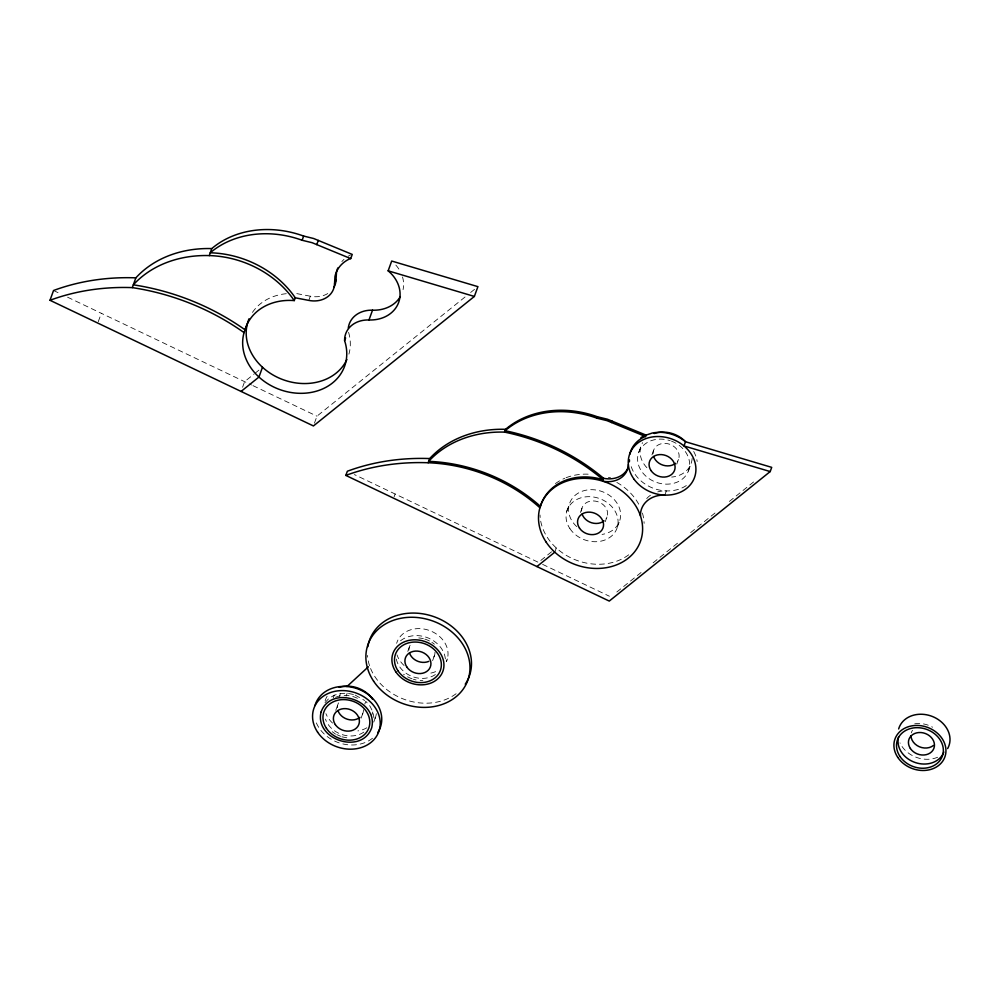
<?xml version="1.0" encoding="UTF-8"?>
<svg xmlns="http://www.w3.org/2000/svg" width="1000" height="1000" viewBox="0 0 1000 1000"><rect width="100%" height="100%" fill="white"/><g stroke="black" fill="none" stroke-linecap="round" stroke-linejoin="round"><path stroke-width="0.75" stroke-dasharray="5 3.75" d="M98.275 321.675L101.312 313.288M242.587 387.238L244.613 381.65L254.15 373.975M308.788 300.4L310.312 296.212A23.537 19.5 19.9 0 0 328.075 293.35M314.438 423.162L316.962 416.163L465.8 296.388M394.113 496.8L395.125 494.012M333.25 698.012L334.263 695.212L340.462 693.475L347.175 693.25L353.938 694.562M339.45 696.275L340.462 693.475M335.75 710.387L337.775 704.788M346.163 696.05L347.175 693.25M364.775 704.1L365.788 701.3L370.075 706.275L372.85 711.9L373.938 717.775M361.075 718.2L363.1 712.613M371.337 716.1L372.85 711.9M373.738 722.113L375.763 716.525M407.788 651.425L409.3 647.225M432.612 660.638L434.637 655.05M447.3 658.962L446.287 661.762A26.525 21.962 19.9 0 0 429.637 630.562A26.525 21.962 19.9 0 0 396.637 643.312M566.75 511.375L569.275 504.387M554.788 552.175L556.312 547.975L552.737 550.862M580.425 512.487L581.938 508.3M605.237 521.712L607.263 516.112M638.8 452.238L641.338 445.25M617.4 527.025L619.925 520.025M651.95 454.925L653.462 450.725M664.825 495.1L666.35 490.9A27.037 22.387 19.9 0 0 657.738 491.887M676.775 464.15L678.787 458.55M688.4 471.025L690.925 464.038M325.012 702.663L328.988 698.35L334.263 695.212M255.338 373.013L258.913 370.138M470.637 292.488L477.9 286.65M551.538 551.812L538.425 562.375L354.387 474.575M616.825 592.013L641.038 572.537M653.138 562.8L679.75 541.375M690.65 532.612L717.262 511.188M729.362 501.45L753.562 481.975M296.788 293.6L310.312 296.212M341.887 736.825L348.638 738.125M355.213 695.113L364.688 700.5M336.8 734.625L340.613 736.275M53.537 290.5L60.562 293.85M67.588 297.2L251.562 384.975M252.963 385.637L316.962 416.163M542.6 564.362L609.388 596.225M332.225 731.688L335.538 734.087M435.613 671.612A26.525 21.962 19.9 0 1 429.412 673.35M404.087 665.525A26.525 21.962 19.9 0 1 397.025 654.925M408.963 650.1A13.262 10.975 19.9 0 1 410.513 644.625M434.975 652.188A13.262 10.975 19.9 0 1 433.425 657.65M435.375 674.55A23.863 19.762 19.9 0 1 411.812 676.363A23.863 19.762 19.9 0 1 396.3 658.9M418.775 637.938A23.863 19.762 19.9 0 1 423.363 638.688M424.862 639.113A23.863 19.762 19.9 0 1 430.575 641.575M431.9 642.375A23.863 19.762 19.9 0 1 434.387 644.188M937.625 757.25A26.525 21.962 19.9 0 1 899.95 742.862M914.75 723.775A23.863 19.762 19.9 0 1 932.588 727.212M911.312 732.862A13.262 10.975 19.9 0 1 912.525 730.263M422.887 680.662A26.525 21.962 19.9 0 1 420.175 680.562M416.087 679.963A26.525 21.962 19.9 0 1 413.413 679.262M412.1 678.825A26.525 21.962 19.9 0 1 403.625 674.25M400.525 640.788A26.525 21.962 19.9 0 1 428.725 638.2A26.525 21.962 19.9 0 1 445.462 660.212M337.425 707.663A13.262 10.975 19.9 0 1 338.988 702.188M363.45 709.75A13.262 10.975 19.9 0 1 361.887 715.212M366.863 727.775A26.525 21.962 19.9 0 1 357.887 730.913M332.562 723.088A26.525 21.962 19.9 0 1 325.913 713.65M325.112 700.875A26.525 21.962 19.9 0 1 327.537 695.675M376.337 713.7A26.525 21.962 19.9 0 1 373.338 721.725M363.85 732.113A23.863 19.762 19.9 0 1 325.462 719.1M335.625 697.262A23.863 19.762 19.9 0 1 357.688 698.413M372.5 738.238A34.475 28.55 19.9 0 1 315.475 720.625M456.1 693.725A53.038 43.925 19.9 0 1 370 666.988M369.55 665.713A53.038 43.925 19.9 0 1 367.475 655.413M628.725 554.8A53.038 43.925 19.9 0 1 572.725 558.713A53.038 43.925 19.9 0 1 540.025 515.025M555.413 483.6A53.038 43.925 19.9 0 1 564.775 478.25M566.075 477.713A53.038 43.925 19.9 0 1 590.612 474.325M616.825 482.413A53.038 43.925 19.9 0 1 639.9 506.512M642.425 513.062A53.038 43.925 19.9 0 1 644.112 523.375M581.587 511.163A13.262 10.975 19.9 0 1 597.612 501.637A13.262 10.975 19.9 0 1 606.05 518.725M576.725 526.6A26.525 21.962 19.9 0 1 579.075 492.625A26.525 21.962 19.9 0 1 617.875 504.613A26.525 21.962 19.9 0 1 602.05 534.425M686.312 485.562A34.475 28.55 19.9 0 1 630.513 464.3M693.713 451.5A34.475 28.55 19.9 0 1 697.175 461.525M646.7 498.575A27.037 22.387 19.9 0 1 651.175 494.775M671.513 441.15A26.525 21.962 19.9 0 1 681.45 479.775A26.525 21.962 19.9 0 1 638.375 464.513A26.525 21.962 19.9 0 1 670.212 440.688M653.125 453.6A13.262 10.975 19.9 0 1 669.15 444.075A13.262 10.975 19.9 0 1 677.588 461.15M692.138 458.413A26.525 21.962 19.9 0 1 671.675 477.075M646.875 467.688A26.525 21.962 19.9 0 1 642.575 442.65M610.487 477.463A23.537 19.5 19.9 0 1 608.375 477.45M252.45 312.425A53.038 43.925 19.9 0 1 286.288 293.688M348.6 332.337A53.038 43.925 19.9 0 1 348.913 354.125M341.85 261.588A34.475 28.55 19.9 0 1 343.988 259.387M348.2 256.262A34.475 28.55 19.9 0 1 350.538 254.975M395.85 265.087A34.475 28.55 19.9 0 1 400.55 272M402.525 276.975A34.475 28.55 19.9 0 1 403.075 289.613M569.9 528.612A26.525 21.962 19.9 0 0 614.975 532.225A26.525 21.962 19.9 0 0 591.337 496.763A26.525 21.962 19.9 0 0 569.9 528.612"/><path stroke-width="1.5" d="M350.725 258.6L312.15 242.712L302.125 240.263A90.45 74.9 19.9 0 0 210.263 252.787A92.725 76.787 19.9 0 1 295.275 297.8L308.788 300.4A23.537 19.5 19.9 0 0 334.538 283.95L334.975 276.413A34.475 28.55 19.9 0 1 349.025 259.175L350.725 258.6L352.238 254.412L313.663 238.512L303.637 236.062A90.45 74.9 19.9 0 0 211.775 248.588A106.512 88.2 19.9 0 0 135.863 277.838A206.8 171.25 19.9 0 0 53.537 290.5L50 300.287L313.425 425.95L474.363 296.438L477.9 286.65L391.7 261.038L388.15 270.825A34.475 28.55 19.9 0 1 398.45 302.975A34.475 28.55 19.9 0 1 368.988 319.975A27.037 22.387 19.9 0 0 344.6 340.675A53.038 43.925 19.9 0 1 296.175 393.137A53.038 43.925 19.9 0 1 244.062 332.612A218.062 180.575 19.9 0 0 132.325 287.625A206.8 171.25 19.9 0 0 50 300.287M333.825 287.45A23.537 19.5 19.9 0 0 336.05 279.75L336.488 272.213A34.475 28.55 19.9 0 1 337.85 267.938M629.362 461.863L629.475 459.9M132.325 287.625L135.863 277.838M295.275 297.8L294.262 300.587A53.038 43.925 19.9 0 0 245.075 329.825A218.062 180.575 19.9 0 0 133.338 284.825A106.512 88.2 19.9 0 1 209.25 255.588L211.775 248.588M244.062 332.612L247.1 324.225M302.125 240.263L303.637 236.062M262.488 367.262L258.95 377.05L241.062 391.438M316.762 244.613L318.288 240.425M334.538 283.95L336.05 279.75M344.6 340.675L345.613 337.887M368.988 319.975L372.525 310.188A34.475 28.55 19.9 0 0 400.363 296.562M345.838 475.412L347.362 471.225A206.8 171.25 19.9 0 1 429.688 458.562A106.512 88.2 19.9 0 1 505.588 429.312A90.45 74.9 19.9 0 1 597.45 416.788L607.487 419.237L646.05 435.125L652.225 433.05A34.475 28.55 19.9 0 1 685.512 441.75L771.712 467.362L770.2 471.562L609.263 601.075L345.838 475.412A206.8 171.25 19.9 0 1 428.162 462.75A150.963 125.013 19.9 0 1 539.9 507.75L540.413 506.35A53.038 43.925 19.9 0 1 603.112 479.725A187.475 155.238 19.9 0 0 504.575 432.113A106.512 88.2 19.9 0 0 428.675 461.35A150.963 125.013 19.9 0 1 540.413 506.35M428.162 462.75L429.688 458.562M504.575 432.113L505.588 429.312M628.3 467.15A23.537 19.5 19.9 0 1 603.625 478.325A187.475 155.238 19.9 0 0 505.087 430.712A90.45 74.9 19.9 0 1 596.95 418.188L597.45 416.788M611.6 422.537L612.1 421.138M603.625 478.325L602.612 481.125A23.537 19.5 19.9 0 0 628.35 464.663M629.8 454.325A34.475 28.55 19.9 0 1 643.85 437.1L645.55 436.525L646.05 435.125M685.512 441.75L683.988 445.95L770.2 471.562M346.962 686.525L368.413 666.75M536.912 566.562L554.788 552.175M596.95 418.188L606.975 420.637L645.55 436.525M388.15 270.825L474.363 296.438M428.787 661.375A13.262 10.975 19.9 0 1 409.5 653.037M943.838 752.038A23.863 19.762 19.9 0 1 915.288 762.55A23.863 19.762 19.9 0 1 898.65 736.725M898.65 728.95A26.525 21.962 19.9 0 1 932.463 716.513A26.525 21.962 19.9 0 1 947.638 748.575M933.438 745.45A13.262 10.975 19.9 0 1 919.338 746.75A13.262 10.975 19.9 0 1 910.962 735.738M339.188 687.35A26.525 21.962 19.9 0 1 372.612 699.287M359.9 717.375A13.262 10.975 19.9 0 1 337.962 710.6M367.85 646.688A53.038 43.925 19.9 0 1 435.6 617.288A53.038 43.925 19.9 0 1 465.238 684.175M314.988 705.525A34.475 28.55 19.9 0 1 359.975 689.775A34.475 28.55 19.9 0 1 377.688 732.625M640.45 515.812A27.037 22.387 19.9 0 1 664.825 495.1M604.062 520.875A13.262 10.975 19.9 0 1 582.125 514.1M640.888 437.7A34.475 28.55 19.9 0 1 643.175 436.312M675.588 463.312A13.262 10.975 19.9 0 1 653.662 456.538M654.2 433.512A26.525 21.962 19.9 0 1 685.387 441.6M346.9 359.513A53.038 43.925 19.9 0 1 280.5 378.688A53.038 43.925 19.9 0 1 249.025 318.775M348.288 328.038A27.037 22.387 19.9 0 1 372.525 310.188M209.25 255.588A92.725 76.787 19.9 0 1 294.262 300.587M321.062 712.062C314.325 739.912 362.113 755.238 371.712 727.712C378.462 699.862 330.675 684.538 321.062 712.062M897.763 757.375A26.525 21.962 19.9 0 0 942.837 760.987A26.525 21.962 19.9 0 0 919.2 725.525A26.525 21.962 19.9 0 0 897.763 757.375M899.975 756.438A23.863 19.762 19.9 0 0 940.537 759.688A23.863 19.762 19.9 0 0 919.275 727.763A23.863 19.762 19.9 0 0 899.975 756.438M910.362 748.475A13.262 10.975 19.9 0 0 932.9 750.288A13.262 10.975 19.9 0 0 921.075 732.55A13.262 10.975 19.9 0 0 910.362 748.475M406.838 667.025A13.262 10.975 19.9 0 0 429.375 668.838A13.262 10.975 19.9 0 0 417.55 651.1A13.262 10.975 19.9 0 0 406.838 667.025M395.75 671.737A26.525 21.962 19.9 0 0 440.825 675.35A26.525 21.962 19.9 0 0 417.188 639.888A26.525 21.962 19.9 0 0 395.75 671.737M335.312 724.587A13.262 10.975 19.9 0 0 357.837 726.4A13.262 10.975 19.9 0 0 346.025 708.662A13.262 10.975 19.9 0 0 335.312 724.587M326.438 728.363A23.863 19.762 19.9 0 0 367 731.612A23.863 19.762 19.9 0 0 345.737 699.688A23.863 19.762 19.9 0 0 326.438 728.363M317.575 732.125A34.475 28.55 19.9 0 0 376.163 736.825A34.475 28.55 19.9 0 0 345.438 690.713A34.475 28.55 19.9 0 0 317.575 732.125M397.962 670.788A23.863 19.762 19.9 0 0 438.537 674.05A23.863 19.762 19.9 0 0 417.262 642.125A23.863 19.762 19.9 0 0 397.962 670.788M373.587 681.15A53.038 43.925 19.9 0 0 463.725 688.375A53.038 43.925 19.9 0 0 416.45 617.45A53.038 43.925 19.9 0 0 373.587 681.15M546.213 542.212A53.038 43.925 19.9 0 0 636.362 549.438A53.038 43.925 19.9 0 0 589.087 478.512A53.038 43.925 19.9 0 0 546.213 542.212M579.475 528.1A13.262 10.975 19.9 0 0 602 529.9A13.262 10.975 19.9 0 0 590.188 512.175A13.262 10.975 19.9 0 0 579.475 528.1M634.237 479.45A34.475 28.55 19.9 0 0 692.663 481.475A34.475 28.55 19.9 0 0 659.338 436.55A34.475 28.55 19.9 0 0 634.237 479.45M651 470.538A13.262 10.975 19.9 0 0 673.538 472.337A13.262 10.975 19.9 0 0 661.712 454.613A13.262 10.975 19.9 0 0 651 470.538"/></g></svg>
